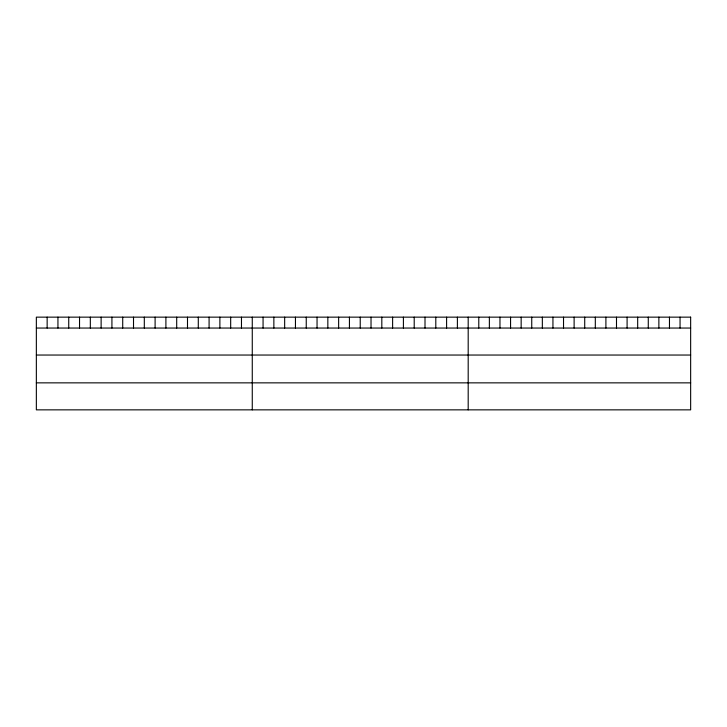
<?xml version="1.0" encoding="UTF-8"?>
<svg xmlns="http://www.w3.org/2000/svg" width="727" height="727" viewBox="0 0 727 727"><rect width="100%" height="100%" fill="white"/><g stroke="black" fill="none" stroke-linecap="round" stroke-linejoin="round"><path stroke-width="1.09" d="M36.35 328.05L690.65 328.05M36.35 355.04L690.65 355.04M36.35 382.856L690.65 382.856M680.054 317.145L680.054 328.05M669.467 317.145L669.467 328.05M658.871 317.145L658.871 328.05M648.275 317.145L648.275 328.05M637.679 317.145L637.679 328.05M627.092 317.145L627.092 328.05M616.496 317.145L616.496 328.05M605.9 317.145L605.9 328.05M595.313 317.145L595.313 328.05M584.717 317.145L584.717 328.05M574.121 317.145L574.121 328.05M563.525 317.145L563.525 328.05M552.938 317.145L552.938 328.05M542.342 317.145L542.342 328.05M531.746 317.145L531.746 328.05M521.159 317.145L521.159 328.05M510.563 317.145L510.563 328.05M499.967 317.145L499.967 328.05M489.371 317.145L489.371 328.05M478.784 317.145L478.784 328.05M468.188 317.145L468.188 409.855M457.392 317.145L457.392 328.05M446.596 317.145L446.596 328.05M435.8 317.145L435.8 328.05M425.004 317.145L425.004 328.05M414.208 317.145L414.208 328.05M403.412 317.145L403.412 328.05M392.616 317.145L392.616 328.05M381.82 317.145L381.82 328.05M371.024 317.145L371.024 328.05M360.228 317.145L360.228 328.05M349.433 317.145L349.433 328.05M338.637 317.145L338.637 328.05M327.841 317.145L327.841 328.05M317.045 317.145L317.045 328.05M306.249 317.145L306.249 328.05M295.453 317.145L295.453 328.05M284.657 317.145L284.657 328.05M273.861 317.145L273.861 328.05M263.065 317.145L263.065 328.05M252.269 317.145L252.269 409.855M241.473 317.145L241.473 328.05M230.677 317.145L230.677 328.05M219.881 317.145L219.881 328.05M209.085 317.145L209.085 328.05M198.289 317.145L198.289 328.05M187.493 317.145L187.493 328.05M176.697 317.145L176.697 328.05M165.901 317.145L165.901 328.05M155.105 317.145L155.105 328.05M144.31 317.145L144.31 328.05M133.514 317.145L133.514 328.05M122.718 317.145L122.718 328.05M111.922 317.145L111.922 328.05M101.126 317.145L101.126 328.05M90.33 317.145L90.33 328.05M79.534 317.145L79.534 328.05M68.738 317.145L68.738 328.05M57.942 317.145L57.942 328.05M47.146 317.145L47.146 328.05M690.65 317.145L36.35 317.145L36.35 409.855L690.65 409.855L690.65 317.145"/></g></svg>
